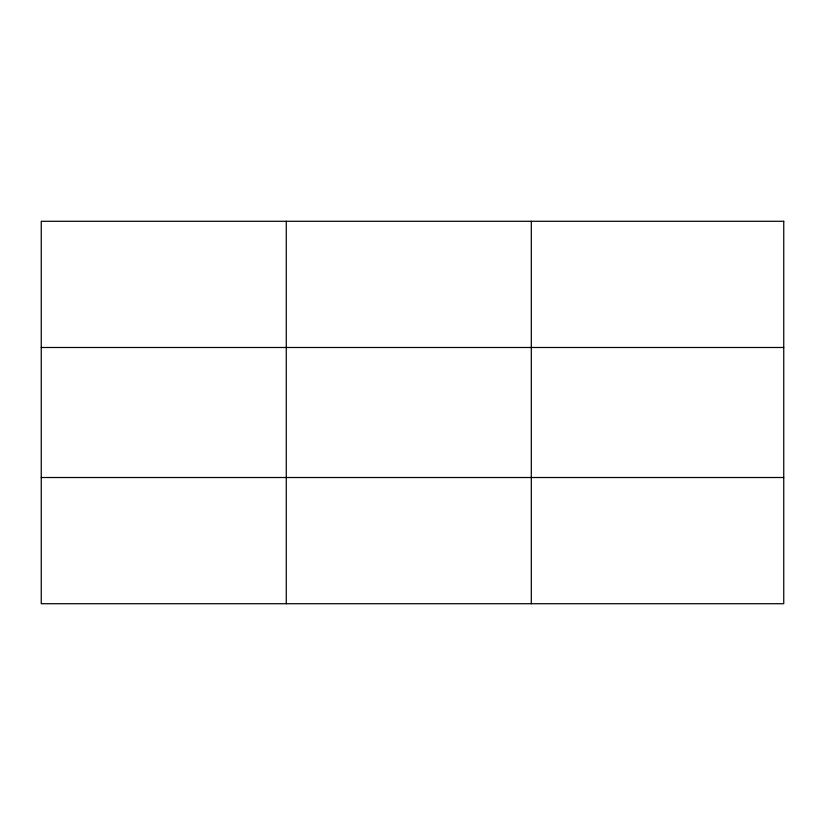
<?xml version="1.0" encoding="UTF-8"?>
<svg xmlns="http://www.w3.org/2000/svg" width="825" height="825" viewBox="0 0 825 825"><rect width="100%" height="100%" fill="white"/><g stroke="black" fill="none" stroke-linecap="round" stroke-linejoin="round"><path stroke-width="1.24" d="M286.275 603.714L286.275 221.286M531.3 603.714L531.3 221.286M41.25 347.49L783.75 347.49M41.25 477.51L783.75 477.51M783.75 221.286L783.75 603.714L41.25 603.714L41.25 221.286L783.75 221.286"/></g></svg>
